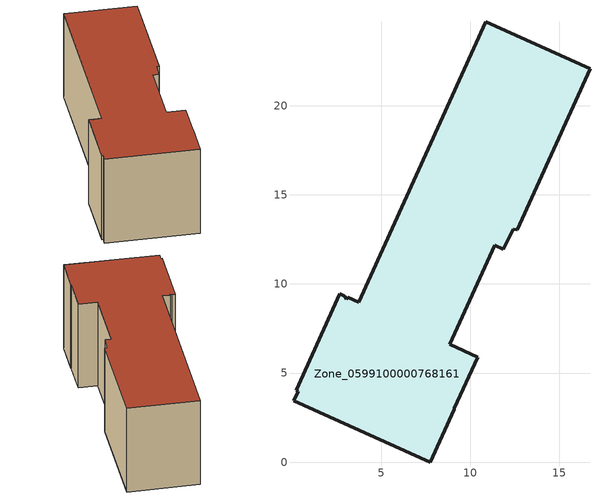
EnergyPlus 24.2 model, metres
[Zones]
Zone_0599100000768161
 floor ground (C_G): 9.1,3.02 9.09,2.96 7.75,0 0.07,3.46 0.34,3.97 0.24,4.03 2.68,9.44 2.94,9.32 3.05,9.14 3.1,9.25 3.74,8.96 10.86,24.71 16.71,22.07 12.63,13.04 12.39,13.08 11.85,11.95 11.36,12.17 8.85,6.61 10.41,5.9 z0
 wall outside (C_F): 12.63,13.04 16.71,22.07 10.86,24.71 3.74,8.96 3.1,9.25 3.05,9.14 2.94,9.32 2.68,9.44 0.24,4.03 0.34,3.97 0.07,3.46 7.75,0 9.09,2.96 9.1,3.02 10.41,5.9 8.85,6.61 11.36,12.17 11.85,11.95 12.39,13.08 12.63,13.04 z0:8.47
 roof outside (C_R): 10.86,24.71 3.74,8.96 3.1,9.25 3.05,9.14 2.94,9.32 2.68,9.44 0.24,4.03 0.34,3.97 0.07,3.46 7.75,0 9.09,2.96 9.1,3.02 10.41,5.9 8.85,6.61 11.36,12.17 11.85,11.95 12.39,13.08 12.63,13.04 16.71,22.07 z8.47
[BUILDING]
Pand.0599100000768161: North Axis=0; Terrain=City; Loads Convergence Tolerance Value=0.04; Temperature Convergence Tolerance Value=0.4; Solar Distribution=FullExterior; Maximum Number of Warmup Days=25; Minimum Number of Warmup Days=1
[Site:Location]
Rotterdam.The.Hague.AP_ZH_NLD Design_Conditions: Latitude=51.96; Longitude=4.45; Time Zone=1; Elevation=-4.5
[SITE:GROUNDTEMPERATURE:BUILDINGSURFACE]
18, 18, 18, 18, 18, 18, 18, 18, 18, 18, 18, 18
[MATERIAL] Thermal Absorptance=0.9; Solar Absorptance=0.7; Visible Absorptance=0.7
Name | Roughness | Thickness | Conductivity | Density | Specific Heat
G.D.1965 | MediumSmooth | 0.15 | 1 | 540 | 1210
F.D.1965 | Rough | 0.3 | 0.857143 | 1920 | 840
R.D.1965 | MediumRough | 0.2 | 0.08 | 1500 | 1000
[CONSTRUCTION]
C_G: G.D.1965
C_F: F.D.1965
C_R: R.D.1965
[ZONE]
Zone_0599100000768161: Type=1; Multiplier=1; Ceiling Height=Autocalculate; Volume=Autocalculate; Floor Area=autocalculate; Part of Total Floor Area=Yes
[ZONEINFILTRATION:DESIGNFLOWRATE]
Infil_Zone_0599100000768161: Zone or ZoneList or Space or SpaceList=Zone_0599100000768161; Schedule=AlwaysOn; Design Flow Rate Calculation Method=Flow/Area; Flow Rate per Floor Area=0.0042; Constant Term Coefficient=1; Temperature Term Coefficient=0; Velocity Term Coefficient=0; Velocity Squared Term Coefficient=0
[HVACTEMPLATE:ZONE:IDEALLOADSAIRSYSTEM]
Zone_0599100000768161: Maximum Heating Supply Air Temperature=50; Minimum Cooling Supply Air Temperature=13; Maximum Heating Supply Air Humidity Ratio=0.0156; Minimum Cooling Supply Air Humidity Ratio=0.0077; Heating Limit=NoLimit; Cooling Limit=NoLimit; Dehumidification Control Type=ConstantSensibleHeatRatio; Cooling Sensible Heat Ratio=0.7; Dehumidification Setpoint=60; Humidification Control Type=None; Humidification Setpoint=30; Outdoor Air Method=None; Outdoor Air Flow Rate per Person=0.00944; Outdoor Air Flow Rate per Zone Floor Area=0; Outdoor Air Flow Rate per Zone=0; Demand Controlled Ventilation Type=None; Outdoor Air Economizer Type=NoEconomizer; Heat Recovery Type=None; Sensible Heat Recovery Effectiveness=0.7; Latent Heat Recovery Effectiveness=0.65
[ZONECONTROL:THERMOSTAT]
ThermostatControl_Zone_0599100000768161: Zone or ZoneList=Zone_0599100000768161; Control Type Schedule=DualSetpointControlType; Control 1=Thermostat_Zone_0599100000768161; Temperature Difference Between Cutout And Setpoint=0
[THERMOSTATSETPOINT:DUALSETPOINT]
Thermostat_Zone_0599100000768161: Heating Setpoint Temperature Schedule=HeatingSetpoint_Zone_0599100000768161; Cooling Setpoint Temperature Schedule=CoolingSetpoint_Zone_0599100000768161
[SCHEDULE:COMPACT]
HeatingSetpoint_Zone_0599100000768161: Through: 12/31, For: AllDays, Until: 24:00, 21
CoolingSetpoint_Zone_0599100000768161: Through: 12/31, For: AllDays, Until: 24:00, 24
DualSetpointControlType: Through: 12/31, For: AllDays, Until: 24:00, 4
AlwaysOn: Through: 12/31, For: AllDays, Until: 24:00, 1
